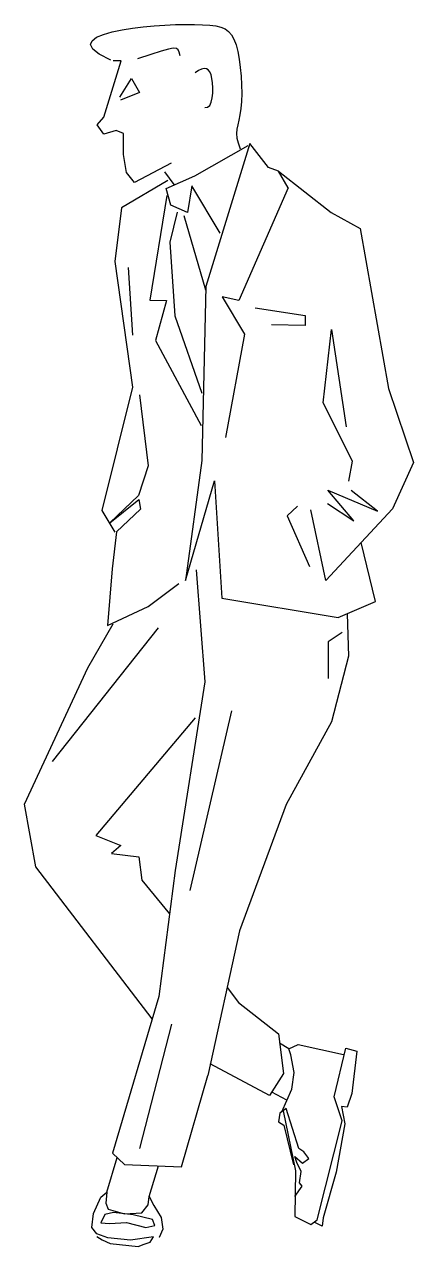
# Model space of a CAD drawing. Extents: x -12.74 to -12.17, y -0.02 to 1.79.
import ezdxf

# ---------------------------------------------------------------- set-up
doc = ezdxf.new("R2010")
doc.units = 0
doc.header["$LTSCALE"] = 24
doc.header["$MEASUREMENT"] = 0
doc.layers.get('0').update_dxf_attribs({"linetype": 'CONTINUOUS'})

msp = doc.modelspace()

# ---------------------------------------------------------------- linework, layer by layer
for p, q in [((-12.3511, 0.2713), (-12.3649, 0.2797)), ((-12.3511, 0.2713), (-12.3374, 0.2778)), ((-12.3374, 0.2778), (-12.2701, 0.263)), ((-12.3481, 0.2624), (-12.3511, 0.2713)), ((-12.3433, 0.2363), (-12.3481, 0.2624)), ((-12.3469, 0.2114), (-12.3433, 0.2363)), ((-12.3542, 0.195), (-12.3765, 0.2072)), ((-12.3618, 0.1779), (-12.3469, 0.2114)), ((-12.3599, 0.1793), (-12.3412, 0.0905)), ((-12.6209, 0.0591), (-12.6059, 0.1103)), ((-12.5583, 0.0526), (-12.5447, 0.0978)), ((-12.3412, 0.0905), (-12.3423, 0.0229)), ((-12.3423, 0.0229), (-12.3186, 0.011))]:
    msp.add_line(p, q)
for points in [[(-12.6154, 1.7356), (-12.6323, 1.7442), (-12.6419, 1.7518), (-12.6452, 1.7585), (-12.643, 1.7643), (-12.6363, 1.7693), (-12.626, 1.7736), (-12.6131, 1.7772), (-12.5985, 1.7802), (-12.583, 1.7827), (-12.567, 1.7847), (-12.5509, 1.7863), (-12.535, 1.7874), (-12.5195, 1.7881), (-12.5049, 1.7884), (-12.4913, 1.7884), (-12.4791, 1.788), (-12.4686, 1.7874), (-12.4597, 1.7863), (-12.4521, 1.7845), (-12.4458, 1.7818), (-12.4405, 1.778), (-12.4362, 1.773), (-12.4326, 1.7665), (-12.4295, 1.7584), (-12.427, 1.7485), (-12.4248, 1.7371), (-12.4232, 1.7248), (-12.422, 1.7119), (-12.4212, 1.699), (-12.421, 1.6863), (-12.4214, 1.6745), (-12.4223, 1.6638), (-12.4237, 1.6547), (-12.4253, 1.6468), (-12.4269, 1.6398), (-12.4282, 1.6333), (-12.4287, 1.6269), (-12.4283, 1.6202), (-12.4265, 1.6128), (-12.4232, 1.6044)], [(-12.5126, 1.742), (-12.5137, 1.7471), (-12.5152, 1.7507), (-12.5179, 1.7527), (-12.5226, 1.7531), (-12.5299, 1.7518), (-12.5407, 1.7488), (-12.5557, 1.744), (-12.5756, 1.7374)], [(-12.5255, 1.5828), (-12.58, 1.5541), (-12.5918, 1.5692), (-12.5962, 1.5959), (-12.5962, 1.6268), (-12.6071, 1.6314), (-12.6256, 1.626), (-12.6354, 1.6399), (-12.6257, 1.6511), (-12.5998, 1.7344), (-12.6116, 1.7346)], [(-12.4758, 1.6655), (-12.4717, 1.6657), (-12.4686, 1.6685), (-12.4663, 1.6733), (-12.4648, 1.6796), (-12.464, 1.6868), (-12.4638, 1.6944), (-12.4643, 1.7018), (-12.4652, 1.7085), (-12.4666, 1.7139), (-12.4684, 1.7181), (-12.4707, 1.721), (-12.4735, 1.7227), (-12.4768, 1.7231), (-12.4807, 1.7222), (-12.4851, 1.7201), (-12.4901, 1.7168)], [(-12.602, 1.6808), (-12.5844, 1.7082), (-12.5725, 1.6878), (-12.6006, 1.6761)], [(-12.3813, 1.5766), (-12.4092, 1.612), (-12.4745, 1.4003), (-12.4805, 1.1428), (-12.5045, 0.9649), (-12.4614, 1.1126), (-12.4506, 0.9389), (-12.2779, 0.9101), (-12.2229, 0.9336), (-12.2441, 1.0211)], [(-12.4529, 1.4791), (-12.4949, 1.5492), (-12.5017, 1.51), (-12.5262, 1.5205), (-12.5331, 1.5452), (-12.4905, 1.5642), (-12.4117, 1.6091)], [(-12.3523, 1.5462), (-12.3666, 1.5713), (-12.3813, 1.5766)], [(-12.5306, 1.5571), (-12.5993, 1.5167), (-12.6091, 1.4371), (-12.5829, 1.2514), (-12.6287, 1.0687), (-12.6091, 1.0363)], [(-12.5211, 1.5514), (-12.535, 1.5702)], [(-12.3666, 1.5713), (-12.2887, 1.51), (-12.2457, 1.4863), (-12.2034, 1.2494), (-12.1663, 1.1395), (-12.1976, 1.0709), (-12.2965, 0.965), (-12.3188, 1.0696)], [(-12.3523, 1.5462), (-12.4255, 1.3794), (-12.4501, 1.3849), (-12.4168, 1.3296), (-12.4451, 1.1766)], [(-12.5323, 1.5348), (-12.5573, 1.3802), (-12.5326, 1.3796), (-12.5488, 1.3205), (-12.4814, 1.1944)], [(-12.5166, 1.5103), (-12.5275, 1.466), (-12.5201, 1.3568), (-12.4803, 1.2425)], [(-12.5068, 1.5052), (-12.4747, 1.3954)], [(-12.5894, 1.4283), (-12.5829, 1.3281)], [(-12.401, 1.3689), (-12.327, 1.3572), (-12.3273, 1.3424), (-12.3768, 1.3435)], [(-12.2624, 1.1121), (-12.2568, 1.1418), (-12.3003, 1.2278), (-12.2878, 1.3365), (-12.2664, 1.1923)], [(-12.5728, 1.2397), (-12.56, 1.1347), (-12.574, 1.0906), (-12.6165, 1.0504), (-12.5736, 1.0848), (-12.5714, 1.0705), (-12.6068, 1.0367), (-12.6131, 0.9823), (-12.62, 0.8982), (-12.5599, 0.9265), (-12.5145, 0.9602)], [(-12.2938, 1.0789), (-12.2548, 1.0532), (-12.2934, 1.0987), (-12.2198, 1.0673), (-12.2587, 1.0979)], [(-12.3385, 1.075), (-12.3537, 1.0605), (-12.3208, 0.9854)], [(-12.4886, 0.9806), (-12.4759, 0.8149), (-12.5198, 0.5355), (-12.5441, 0.3488)], [(-12.2648, 0.9157), (-12.2629, 0.8527), (-12.2879, 0.7556), (-12.3554, 0.6331), (-12.4245, 0.446), (-12.4716, 0.2317)], [(-12.554, 0.3154), (-12.7263, 0.5409), (-12.7433, 0.6336), (-12.6495, 0.8356), (-12.6116, 0.9007)], [(-12.5451, 0.8945), (-12.7019, 0.6967)], [(-12.2724, 0.8877), (-12.2929, 0.874), (-12.2929, 0.8195)], [(-12.4901, 0.7612), (-12.6375, 0.5873), (-12.6005, 0.5721), (-12.614, 0.5604), (-12.5735, 0.5556), (-12.569, 0.5212), (-12.5282, 0.4709)], [(-12.4974, 0.5056), (-12.436, 0.7717)], [(-12.4429, 0.3622), (-12.4259, 0.3398), (-12.3667, 0.2935), (-12.3591, 0.2346), (-12.3799, 0.2019)], [(-12.5441, 0.3488), (-12.6129, 0.1168), (-12.5947, 0.1), (-12.5105, 0.0962), (-12.4716, 0.2317)], [(-12.5724, 0.1236), (-12.5247, 0.3078)], [(-12.3186, 0.011), (-12.3091, 0.0181), (-12.272, 0.1647), (-12.2839, 0.2003), (-12.2667, 0.2724), (-12.2506, 0.2676), (-12.2578, 0.205), (-12.2649, 0.1848), (-12.2732, 0.186), (-12.2684, 0.1599), (-12.281, 0.0884), (-12.3002, 0.0211), (-12.302, 0.0086), (-12.3139, 0.0146)], [(-12.3799, 0.2019), (-12.4677, 0.2492)], [(-12.3424, 0.0525), (-12.3317, 0.068), (-12.3353, 0.0727), (-12.3329, 0.0893), (-12.3394, 0.1029), (-12.3424, 0.1118), (-12.3311, 0.1018), (-12.3216, 0.1089), (-12.3288, 0.1184), (-12.3365, 0.1237), (-12.3552, 0.1829), (-12.3647, 0.1758), (-12.3664, 0.1633), (-12.3587, 0.158), (-12.3442, 0.0994)], [(-12.6361, -0.0068), (-12.6282, -0.0119), (-12.6161, -0.0173), (-12.5744, -0.0217), (-12.5656, -0.0183), (-12.5569, -0.015), (-12.5518, -0.0071), (-12.5861, -0.012), (-12.6195, -0.0086), (-12.6357, -0.0027), (-12.6432, 0.0066), (-12.641, 0.0274), (-12.6301, 0.0516), (-12.6209, 0.0591), (-12.6226, 0.0424), (-12.6193, 0.0336), (-12.5947, 0.0268), (-12.5692, 0.0284), (-12.5596, 0.0401), (-12.5583, 0.0526), (-12.5513, 0.0392), (-12.5405, 0.0212), (-12.538, 0.0041), (-12.5435, -0.008), (-12.5435, -0.008)]]:
    msp.add_lwpolyline(points)
msp.add_lwpolyline([(-12.6114, 0.0286), (-12.6243, 0.0257), (-12.6298, 0.0136), (-12.6173, 0.0123), (-12.5918, 0.0139), (-12.5631, 0.0067), (-12.5501, 0.0096), (-12.5534, 0.0183), (-12.5822, 0.0255)], close=True)

doc.saveas('drawing.dxf')
